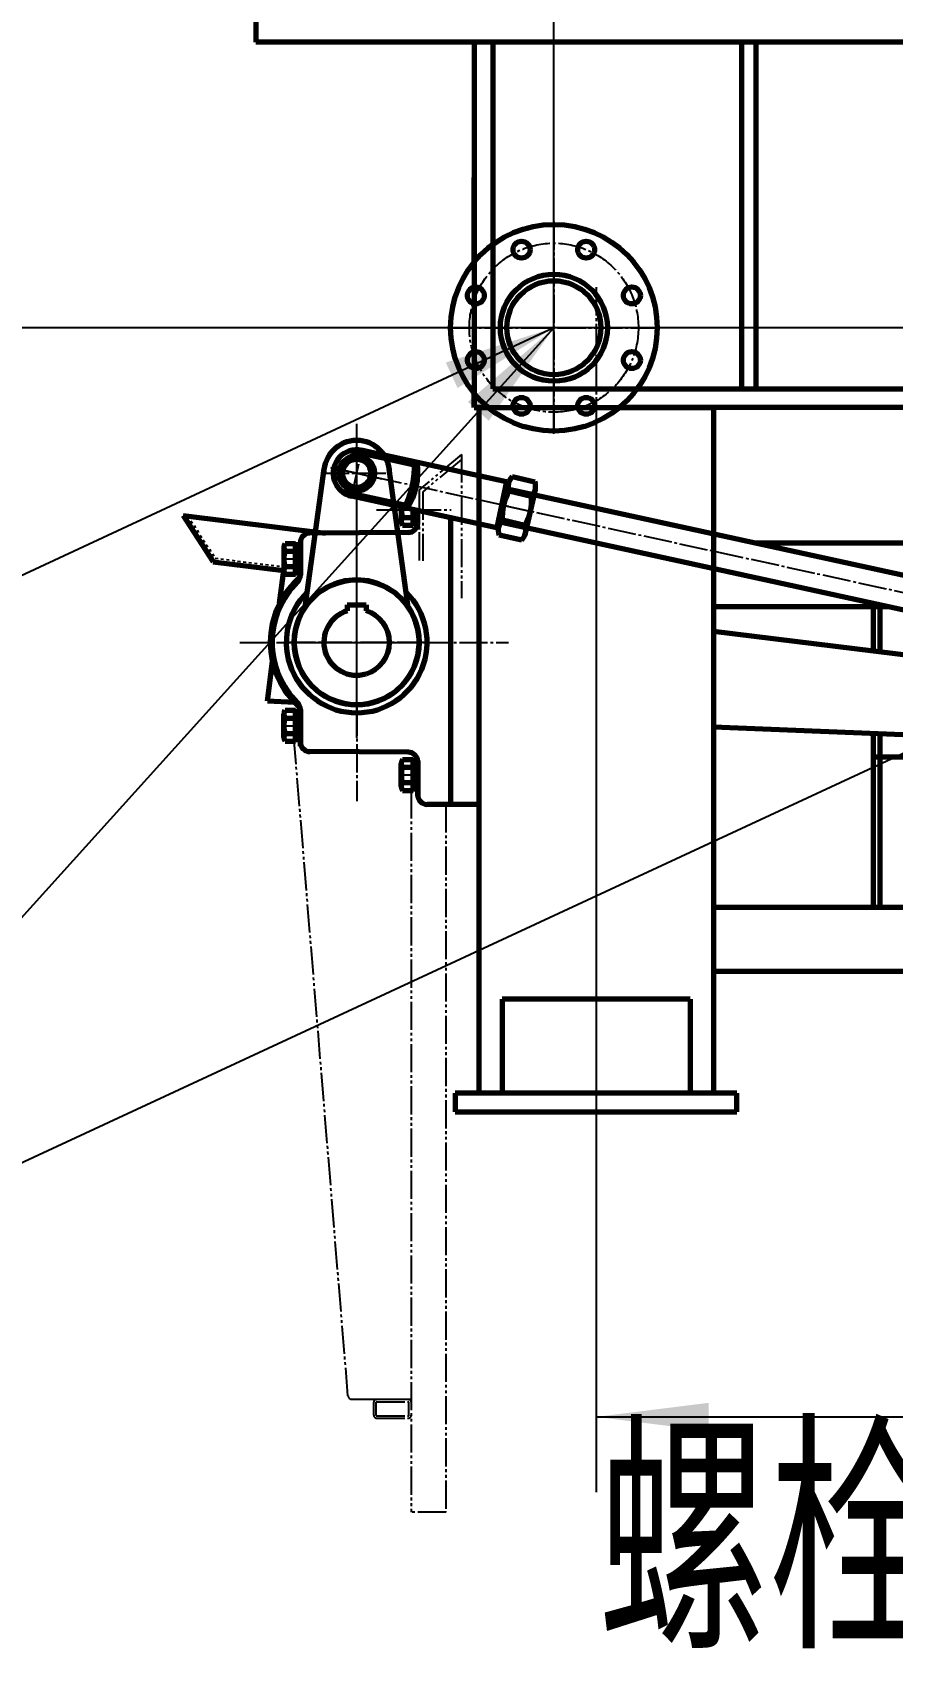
# Model space of a CAD drawing. Header units: millimetres. Extents: x -11880 to 11880, y -8400 to 8400.
# Drawn here: x 5423 to 6339, y 3210 to 4931 of the extents above; entities that cross this region are included whole.
import ezdxf

# ---------------------------------------------------------------- set-up
doc = ezdxf.new("R2010")
doc.units = ezdxf.units.MM
for name, pattern in [('EB_DASH', [6, 3, -3]), ('EB_DASHDOT', [39, 30, -3, 3, -3]), ('EB_DASHDOTDOT', [45, 30, -3, 3, -3, 3, -3])]:
    doc.linetypes.add(name, pattern=pattern)
for name, color, linetype, lineweight in [('CAXA0', 7, 'Continuous', 70), ('CAXA1', 1, 'EB_DASHDOT', 25), ('CAXA2', 6, 'EB_DASH', 25), ('CAXA4', 3, 'Continuous', 25)]:
    doc.layers.add(name, color=color, linetype=linetype, lineweight=lineweight)
doc.styles.add('标准', font='', dxfattribs={"width": 0.667})
doc.styles.get('标准').set_extended_font_data('SimSun')
doc.dimstyles.new('标准', dxfattribs={"dimscale": 40, "dimtxt": 5, "dimasz": 3, "dimexe": 2, "dimexo": 0, "dimtad": 1, "dimdec": 1, "dimzin": 12, "dimdsep": 46, "dimtxsty": '标准', "dimcen": 0, "dimdle": 4, "dimaunit": 1, "dimazin": 2, "dimtfac": 1, "dimtdec": 3, "dimtmove": 0, "dimatfit": 3, "dimfxl": 0, "dimtolj": 1, "dimtzin": 0, "dimarcsym": 0})

# ---------------------------------------------------------------- blocks, each defined once
blk = doc.blocks.new('CAXBLOCK262', base_point=(5703.1, 4369.9))
at = {"layer": 'CAXA0', "linetype": 'Continuous', "lineweight": 70}
for p, q in [((5690.6, 4382.3), (5690.6, 4357.6)), ((5691.8, 4386.4), (5703.1, 4386.4)), ((5691.8, 4378.2), (5703.1, 4378.2)), ((5703.1, 4386.4), (5703.1, 4353.5)), ((5703.1, 4379.9), (5703.1, 4359.9)), ((5691.8, 4361.7), (5703.1, 4361.7)), ((5691.8, 4353.5), (5703.1, 4353.5))]:
    blk.add_line(p, q, dxfattribs=at)
for centre, radius, start, end in [((5698.5, 4382.3), 7.93, 148.7194, 211.2806), ((5720.6, 4369.9), 30, 164.0628, 195.9372), ((5698.5, 4357.6), 7.93, 148.7194, 211.2806)]:
    blk.add_arc(centre, radius, start, end, dxfattribs=at)
at = {"layer": 'CAXA1', "linetype": 'EB_DASHDOT', "lineweight": 25}
blk.add_line((5688.8, 4369.9), (5706.1, 4369.9), dxfattribs=at)
blk = doc.blocks.new('CAXBLOCK263', base_point=(5708.1, 4369.9))
at = {"layer": 'CAXA0'}
for p, q in [((5703.1, 4354.8), (5703.1, 4385)), ((5708.1, 4385), (5703.1, 4385)), ((5708.1, 4371.2), (5707.5, 4371.1)), ((5708.1, 4354.8), (5708.1, 4385)), ((5707.5, 4371.1), (5703.1, 4369.9)), ((5708.1, 4368.6), (5703.1, 4367.3)), ((5708.1, 4354.8), (5703.1, 4354.8))]:
    blk.add_line(p, q, dxfattribs=at)
at = {"layer": 'CAXA1', "linetype": 'EB_DASHDOT', "lineweight": 25}
blk.add_line((5711.1, 4369.9), (5700.1, 4369.9), dxfattribs=at)
blk = doc.blocks.new('CAXBLOCK264', base_point=(5703.1, 4192.2))
at = {"layer": 'CAXA0', "linetype": 'Continuous', "lineweight": 70}
for p, q in [((5690.6, 4179.9), (5690.6, 4204.6)), ((5691.8, 4208.7), (5703.1, 4208.7)), ((5691.8, 4200.5), (5703.1, 4200.5)), ((5703.1, 4175.7), (5703.1, 4208.7)), ((5703.1, 4182.2), (5703.1, 4202.2)), ((5691.8, 4184), (5703.1, 4184)), ((5691.8, 4175.7), (5703.1, 4175.7))]:
    blk.add_line(p, q, dxfattribs=at)
for centre, radius, start, end in [((5698.5, 4204.6), 7.93, 148.7194, 211.2806), ((5720.6, 4192.2), 30, 164.0628, 195.9372), ((5698.5, 4179.9), 7.93, 148.7194, 211.2806)]:
    blk.add_arc(centre, radius, start, end, dxfattribs=at)
at = {"layer": 'CAXA1', "linetype": 'EB_DASHDOT', "lineweight": 25}
blk.add_line((5688.8, 4192.2), (5706.1, 4192.2), dxfattribs=at)
blk = doc.blocks.new('CAXBLOCK265', base_point=(5708.1, 4192.2))
at = {"layer": 'CAXA0'}
for p, q in [((5703.1, 4207.3), (5703.1, 4177.1)), ((5708.1, 4207.3), (5703.1, 4207.3)), ((5708.1, 4207.3), (5708.1, 4177.1)), ((5708.1, 4193.5), (5703.1, 4194.9)), ((5707.5, 4191.1), (5703.1, 4192.3)), ((5708.1, 4190.9), (5707.5, 4191.1)), ((5708.1, 4177.1), (5703.1, 4177.1))]:
    blk.add_line(p, q, dxfattribs=at)
at = {"layer": 'CAXA1', "linetype": 'EB_DASHDOT', "lineweight": 25}
blk.add_line((5711.1, 4192.2), (5700.1, 4192.2), dxfattribs=at)
blk = doc.blocks.new('CAXBLOCK276', base_point=(5828.1, 4139.9))
at = {"layer": 'CAXA0', "linetype": 'Continuous', "lineweight": 70}
for p, q in [((5815.6, 4127.5), (5815.6, 4152.2)), ((5816.8, 4156.4), (5828.1, 4156.4)), ((5816.8, 4148.1), (5828.1, 4148.1)), ((5828.1, 4123.4), (5828.1, 4156.4)), ((5828.1, 4129.9), (5828.1, 4149.9)), ((5816.8, 4131.7), (5828.1, 4131.7)), ((5816.8, 4123.4), (5828.1, 4123.4))]:
    blk.add_line(p, q, dxfattribs=at)
for centre, radius, start, end in [((5823.5, 4152.2), 7.93, 148.7194, 211.2806), ((5845.6, 4139.9), 30, 164.0628, 195.9372), ((5823.5, 4127.5), 7.93, 148.7194, 211.2806)]:
    blk.add_arc(centre, radius, start, end, dxfattribs=at)
at = {"layer": 'CAXA1', "linetype": 'EB_DASHDOT', "lineweight": 25}
blk.add_line((5813.8, 4139.9), (5831.1, 4139.9), dxfattribs=at)
blk = doc.blocks.new('CAXBLOCK277', base_point=(5833.1, 4139.9))
at = {"layer": 'CAXA0'}
for p, q in [((5828.1, 4155), (5828.1, 4124.8)), ((5833.1, 4155), (5828.1, 4155)), ((5833.1, 4155), (5833.1, 4124.8)), ((5833.1, 4141.2), (5828.1, 4142.5)), ((5832.5, 4138.8), (5828.1, 4139.9)), ((5833.1, 4138.6), (5832.5, 4138.8)), ((5833.1, 4124.8), (5828.1, 4124.8))]:
    blk.add_line(p, q, dxfattribs=at)
at = {"layer": 'CAXA1', "linetype": 'EB_DASHDOT', "lineweight": 25}
blk.add_line((5836.1, 4139.9), (5825.1, 4139.9), dxfattribs=at)
blk = doc.blocks.new('CAXBLOCK278', base_point=(5924.4, 4427))
at = {"layer": 'CAXA0'}
for p, q in [((5933.8, 4457.5), (5957.8, 4452)), ((5919.2, 4403.8), (5929.7, 4450.2)), ((5954.3, 4436.5), (5930.3, 4442)), ((5947.8, 4397.3), (5958.4, 4443.8)), ((5947.3, 4405.6), (5923.3, 4411)), ((5919.8, 4395.5), (5943.8, 4390.1))]:
    blk.add_line(p, q, dxfattribs=at)
for centre, radius, start, end in [((5943.7, 4447.1), 14.4, 133.7806, 200.7175), ((5977.1, 4415.1), 54, 150.1502, 184.3479), ((5944.3, 4446.9), 14.4, 313.7806, 20.7175), ((5900.4, 4432.4), 54, 330.1502, 4.3479), ((5933.2, 4400.6), 14.4, 133.7806, 200.7175), ((5933.8, 4400.5), 14.4, 313.7806, 20.7175)]:
    blk.add_arc(centre, radius, start, end, dxfattribs=at)
at = {"layer": 'CAXA1', "linetype": 'EB_DASHDOT', "lineweight": 25}
blk.add_line((5922.1, 4427.5), (5956, 4419.9), dxfattribs=at)
blk = doc.blocks.new('CAXBLOCK279', base_point=(5768.1, 4281.1))
at = {"layer": 'CAXA0'}
for p, q in [((5713.1, 4318.5), (5733.4, 4465.9)), ((5823.1, 4318.5), (5802.8, 4465.9)), ((5758.1, 4321), (5778.1, 4321)), ((5758.1, 4321), (5758.1, 4314.6)), ((5778.1, 4321), (5778.1, 4314.6))]:
    blk.add_line(p, q, dxfattribs=at)
for centre, radius in [((5768.1, 4461.1), 15), ((5768.1, 4281.1), 66.5)]:
    blk.add_circle(centre, radius, dxfattribs=at)
for centre, radius, start, end in [((5768.1, 4461.1), 35, 0, 180), ((5768.1, 4281.1), 66.5, 34.2013, 145.7987), ((5768.1, 4281.1), 66.5, 145.7987, 34.2013), ((5768.1, 4281.1), 35, 106.6015, 286.6015), ((5768.1, 4281.1), 35, 286.6015, 73.3985)]:
    blk.add_arc(centre, radius, start, end, dxfattribs=at)
at = {"layer": 'CAXA1', "linetype": 'EB_DASHDOT', "lineweight": 25}
for p, q in [((5768.1, 4191.6), (5768.1, 4513.8)), ((5768.1, 4179.5), (5768.1, 4513.1)), ((5730.1, 4461.1), (5806.1, 4461.1)), ((5768.1, 4211.6), (5768.1, 4350.6)), ((5698.6, 4281.1), (5837.6, 4281.1))]:
    blk.add_line(p, q, dxfattribs=at)
blk = doc.blocks.new('CAXBLOCK280', base_point=(5768.1, 4461.1))
at = {"layer": 'CAXA0', "color": 178}
for p, q in [((5761, 4485.1), (5799.4, 4476.7)), ((5794.5, 4480.9), (5772.9, 4485.6)), ((5751.7, 4442.2), (5807.7, 4430)), ((5808.2, 4426.8), (5762.8, 4436.7))]:
    blk.add_line(p, q, dxfattribs=at)
at = {"layer": 'CAXA0'}
for p, q in [((5927.8, 4451.9), (5797.4, 4480.3)), ((5799.4, 4476.7), (5829.7, 4470.1)), ((5927.8, 4451.9), (5917.2, 4403)), ((5919.5, 4404.5), (5929.3, 4449.5)), ((5927.8, 4451.9), (5929.3, 4449.5)), ((5807.7, 4430), (5820.4, 4427.2)), ((5917.2, 4403), (5808.2, 4426.8)), ((5919.5, 4404.5), (5917.2, 4403))]:
    blk.add_line(p, q, dxfattribs=at)
at = {"layer": 'CAXA0', "color": 178}
blk.add_arc((5768.1, 4461.1), 25, 77.7063, 257.7063, dxfattribs=at)
at = {"layer": 'CAXA0'}
for centre, radius, start, end in [((5733.7, 4468.6), 96, 332.6083, 2.8044), ((5765.2, 4461.7), 68, 326.1357, 9.2769)]:
    blk.add_arc(centre, radius, start, end, dxfattribs=at)
blk = doc.blocks.new('CAXBLOCK281', base_point=(6023.1, 3781.1))
at = {"layer": 'CAXA0', "color": 3, "linetype": 'EB_DASHDOTDOT', "lineweight": 25}
blk.add_line((5898.1, 4531.1), (5898.1, 3801.1), dxfattribs=at)
at = {"layer": 'CAXA0', "linetype": 'Continuous', "lineweight": 70}
for p, q in [((5898.1, 4531.1), (5898.1, 3801.1)), ((6148.1, 4531.1), (6148.1, 3801.1)), ((6148.1, 4531.1), (6148.1, 3801.1)), ((5923.1, 3901.1), (5923.1, 3801.1)), ((6123.1, 3901.1), (5923.1, 3901.1)), ((6123.1, 3901.1), (5923.1, 3901.1)), ((5923.1, 3901.1), (5923.1, 3801.1)), ((6123.1, 3901.1), (6123.1, 3801.1)), ((6123.1, 3901.1), (6123.1, 3801.1)), ((6173.1, 3801.1), (5873.1, 3801.1)), ((5873.1, 3801.1), (5873.1, 3781.1)), ((6173.1, 3801.1), (5873.1, 3801.1)), ((5873.1, 3801.1), (5873.1, 3781.1)), ((6173.1, 3781.1), (6173.1, 3801.1)), ((6173.1, 3781.1), (6173.1, 3801.1)), ((5873.1, 3781.1), (6173.1, 3781.1)), ((5873.1, 3781.1), (6173.1, 3781.1))]:
    blk.add_line(p, q, dxfattribs=at)
at = {"layer": 'CAXA0'}
blk.add_line((5898.1, 4531.1), (6148.1, 4531.1), dxfattribs=at)
at = {"layer": 'CAXA1', "linetype": 'EB_DASHDOT', "lineweight": 25}
blk.add_line((6023.1, 4531.1), (6023.1, 3781.1), dxfattribs=at)
blk = doc.blocks.new('CAXBLOCK284', base_point=(5978.1, 4616.1))
at = {"layer": 'CAXA0'}
for centre, radius in [((5978.1, 4616.1), 110), ((5943.7, 4699.2), 9), ((6012.5, 4699.2), 9), ((5978.1, 4616.1), 57), ((5978.1, 4616.1), 50), ((5895, 4650.5), 9), ((6061.2, 4650.5), 9), ((5895, 4581.6), 9), ((6061.2, 4581.6), 9), ((5943.7, 4532.9), 9), ((6012.5, 4532.9), 9)]:
    blk.add_circle(centre, radius, dxfattribs=at)
at = {"layer": 'CAXA1', "linetype": 'EB_DASHDOT', "lineweight": 25}
for p, q in [((5978.1, 4729.1), (5978.1, 4503.1)), ((5865.1, 4616.1), (6091.1, 4616.1))]:
    blk.add_line(p, q, dxfattribs=at)
blk.add_circle((5978.1, 4616.1), 90, dxfattribs=at)
blk = doc.blocks.new('CAXBLOCK285', base_point=(7308.1, 4616.1))
at = {"layer": 'CAXA0'}
for centre, radius in [((7308.1, 4616.1), 110), ((7273.7, 4699.2), 9), ((7342.5, 4699.2), 9), ((7308.1, 4616.1), 57), ((7308.1, 4616.1), 50), ((7225, 4650.5), 9), ((7391.2, 4650.5), 9), ((7225, 4581.6), 9), ((7391.2, 4581.6), 9), ((7273.7, 4532.9), 9), ((7342.5, 4532.9), 9)]:
    blk.add_circle(centre, radius, dxfattribs=at)
at = {"layer": 'CAXA1', "linetype": 'EB_DASHDOT', "lineweight": 25}
for p, q in [((7308.1, 4729.1), (7308.1, 4503.1)), ((7421.1, 4616.1), (7195.1, 4616.1))]:
    blk.add_line(p, q, dxfattribs=at)
blk.add_circle((7308.1, 4616.1), 90, dxfattribs=at)
blk = doc.blocks.new('CAXBLOCK283', base_point=(6643.1, 5281.1))
at = {"layer": 'CAXA0'}
for name, p in [('CAXBLOCK284', (5978.1, 4616.1)), ('CAXBLOCK285', (7308.1, 4616.1))]:
    blk.add_blockref(name, p, dxfattribs=at)
blk = doc.blocks.new('*D292')
at = {"layer": 'CAXA4', "linetype": 'Continuous', "lineweight": 25}
for points in [[(5978.1, 6275.5), (6098.1, 6260.5), (6098.1, 6290.5)], [(7308.1, 6275.5), (7188.1, 6260.5), (7188.1, 6290.5)]]:
    blk.add_hatch(color=0, dxfattribs=at).paths.add_polyline_path(points, flags=0)
at = {"layer": 'CAXA4', "color": 0, "linetype": 'Continuous', "lineweight": 25}
for p, q in [((5978.1, 4503.1), (5978.1, 6355.5)), ((7308.1, 4503.1), (7308.1, 6355.5)), ((5978.1, 6275.5), (7308.1, 6275.5))]:
    blk.add_line(p, q, dxfattribs=at)
at = {"layer": 'CAXA4', "color": 0, "linetype": 'Continuous', "lineweight": 25, "insert": (6430.3, 6574.5), "char_height": 200, "attachment_point": 1, "style": '标准'}
blk.add_mtext('\\fSimSun|b0|i0|p34;1330', dxfattribs=at)
blk = doc.blocks.new('*D294')
at = {"layer": 'CAXA4', "linetype": 'Continuous', "lineweight": 25}
for points in [[(5265.7, 5281.1), (5280.7, 5161.1), (5250.7, 5161.1)], [(5265.7, 4616.1), (5280.7, 4736.1), (5250.7, 4736.1)]]:
    blk.add_hatch(color=0, dxfattribs=at).paths.add_polyline_path(points, flags=0)
at = {"layer": 'CAXA4', "color": 0, "linetype": 'Continuous', "lineweight": 25}
for p, q in [((7483.2, 5281.1), (5185.7, 5281.1)), ((5265.7, 4616.1), (5265.7, 5281.1)), ((7195.1, 4616.1), (5185.7, 4616.1))]:
    blk.add_line(p, q, dxfattribs=at)
at = {"layer": 'CAXA4', "color": 0, "linetype": 'Continuous', "lineweight": 25, "insert": (4966.7, 4791.5), "char_height": 200, "attachment_point": 1, "rotation": 90, "style": '标准'}
blk.add_mtext('\\fSimSun|b0|i0|p34;665', dxfattribs=at)
blk = doc.blocks.new('*D317')
at = {"layer": 'CAXA4', "linetype": 'Continuous', "lineweight": 25}
blk.add_hatch(color=0, dxfattribs=at).paths.add_polyline_path([(5978.1, 4616.1), (5863, 4579), (5875.6, 4551.8)], flags=0)
at = {"layer": 'CAXA4', "color": 0, "linetype": 'Continuous', "lineweight": 25}
for p, q in [((5978.1, 4616.1), (5230, 4267.7)), ((5230, 4267.7), (4836.2, 4267.7))]:
    blk.add_line(p, q, dxfattribs=at)
at = {"layer": 'CAXA4', "color": 0, "linetype": 'Continuous', "lineweight": 25, "insert": (4846.2, 4566.7), "char_height": 200, "attachment_point": 1, "style": '标准'}
blk.add_mtext('\\fSimSun|b0|i0|p34;a1', dxfattribs=at)
blk = doc.blocks.new('*D321')
at = {"layer": 'CAXA4', "linetype": 'Continuous', "lineweight": 25}
blk.add_hatch(color=0, dxfattribs=at).paths.add_polyline_path([(5978.1, 4616.1), (5886.5, 4537.1), (5908.8, 4517)], flags=0)
at = {"layer": 'CAXA4', "color": 0, "linetype": 'Continuous', "lineweight": 25}
for p, q in [((5978.1, 4616.1), (5004.5, 3537.8)), ((5004.5, 3537.8), (4186.4, 3537.8))]:
    blk.add_line(p, q, dxfattribs=at)
at = {"layer": 'CAXA4', "color": 0, "linetype": 'Continuous', "lineweight": 25, "insert": (4196.4, 3836.8), "char_height": 200, "attachment_point": 1, "style": '标准'}
blk.add_mtext('\\fSimSun|b0|i0|p34;暗流法兰', dxfattribs=at)
blk = doc.blocks.new('CAXBLOCK305', base_point=(7286.3, 4597.8))
at = {"layer": 'CAXA0', "linetype": 'Continuous', "lineweight": 25}
blk.add_hatch(color=0, dxfattribs=at).paths.add_polyline_path([(7286.3, 4597.8), (7171.2, 4560.8), (7183.8, 4533.6)], flags=0)
at = {"layer": 'CAXA0', "color": 0, "linetype": 'Continuous', "lineweight": 25}
blk.add_line((7286.3, 4597.8), (5004.5, 3537.8), dxfattribs=at)
blk = doc.blocks.new('*D332')
at = {"layer": 'CAXA4', "linetype": 'Continuous', "lineweight": 25}
for points in [[(6023.1, 3456.4), (6143.1, 3441.4), (6143.1, 3471.4)], [(7263.1, 3456.4), (7143.1, 3441.4), (7143.1, 3471.4)]]:
    blk.add_hatch(color=0, dxfattribs=at).paths.add_polyline_path(points, flags=0)
at = {"layer": 'CAXA4', "color": 0, "linetype": 'Continuous', "lineweight": 25}
for p, q in [((6023.1, 4271.1), (6023.1, 3376.4)), ((7263.1, 4271.1), (7263.1, 3376.4)), ((6023.1, 3456.4), (7263.1, 3456.4))]:
    blk.add_line(p, q, dxfattribs=at)
at = {"layer": 'CAXA4', "color": 0, "linetype": 'Continuous', "lineweight": 25, "insert": (6430.3, 3755.4), "char_height": 200, "attachment_point": 1, "style": '标准'}
blk.add_mtext('\\fSimSun|b0|i0|p34;1200', dxfattribs=at)

msp = doc.modelspace()

# ---------------------------------------------------------------- linework, layer by layer
at = {"layer": 'CAXA0'}
for p, q in [((5660.6, 4980.08), (5660.6, 4920.08)), ((7625.6, 4920.08), (5660.6, 4920.08)), ((5893.1, 4920.08), (5893.1, 4531.08)), ((5913.1, 4920.08), (5913.1, 4551.08)), ((5893.1, 4546.26), (5893.1, 4531.08)), ((5893.1, 4531.08), (5893.1, 4546.26)), ((5913.1, 4551.08), (7373.1, 4551.08)), ((5908.28, 4531.08), (5893.1, 4531.08)), ((5908.28, 4531.08), (5893.1, 4531.08)), ((5893.1, 4531.08), (5908.28, 4531.08)), ((5908.28, 4531.08), (5893.1, 4531.08)), ((5893.1, 4531.08), (5908.28, 4531.08)), ((5893.1, 4531.08), (6148.1, 4531.08)), ((5908.28, 4531.08), (5898.1, 4531.08)), ((7393.1, 4531.08), (6047.92, 4531.08))]:
    msp.add_line(p, q, dxfattribs=at)
at = {"layer": 'CAXA0', "linetype": 'Continuous', "lineweight": 70}
for p, q in [((5893.1, 4685.9), (5893.1, 4776.08)), ((5893.1, 4531.08), (5893.1, 4546.26))]:
    msp.add_line(p, q, dxfattribs=at)
at = {"layer": 'CAXA0', "color": 7}
for p, q in [((5797.36, 4480.29), (5794.51, 4480.91)), ((5928.26, 4444.6), (7174.91, 4172.93)), ((5583.16, 4416.13), (5615.15, 4366.86)), ((5583.16, 4416.13), (5734.86, 4397.5)), ((5828.1, 4407.17), (5828.1, 4422.42)), ((5828.49, 4422.33), (5828.1, 4422.23)), ((5833.1, 4420.98), (5828.1, 4419.64)), ((5833.1, 4407.17), (5828.1, 4407.17)), ((5868.1, 4413.7), (5868.1, 4108.58)), ((5920.6, 4409.43), (7167.25, 4137.76)), ((6192.21, 4387.08), (6643.1, 4387.08)), ((5686.06, 4322.72), (5690.35, 4357.65)), ((6148.1, 4319.08), (6335.18, 4319.08)), ((6318.1, 4319.08), (6318.1, 4272.1)), ((6325.1, 4319.08), (6325.1, 4271.24)), ((5673.25, 4218.34), (5678.43, 4260.52)), ((5701.91, 4217.19), (5673.25, 4218.34)), ((6563.29, 4174.13), (6148.1, 4190.81)), ((6318.1, 4183.98), (6318.1, 4159.08)), ((6318.1, 4183.98), (6318.1, 3999.08)), ((6325.1, 4183.7), (6325.1, 3999.08)), ((6318.1, 4159.08), (6518.1, 4159.08)), ((5898.1, 4108.58), (5843.1, 4108.58)), ((5898.1, 4108.58), (5868.1, 4108.58)), ((6148.1, 3999.08), (7138.1, 3999.08)), ((6148.1, 3931.08), (7138.1, 3931.08))]:
    msp.add_line(p, q, dxfattribs=at)
at = {"layer": 'CAXA0', "color": 6, "linetype": 'EB_DASHDOTDOT', "lineweight": 25}
for p, q in [((5879.6, 4481.1), (5834.6, 4443.34)), ((5879.6, 4475.88), (5838.6, 4441.47)), ((5879.6, 4481.1), (5879.6, 4328.26)), ((5834.6, 4443.34), (5834.6, 4367.33)), ((5838.6, 4441.47), (5838.6, 4367.82)), ((5758.85, 3478.78), (5701.57, 4175.74)), ((5826.22, 4123.41), (5826.22, 3355.11)), ((5863.19, 4108.58), (5863.19, 3355.11)), ((5762.84, 3475.11), (5826.25, 3475.11)), ((5786.25, 3458.11), (5786.25, 3472.11)), ((5788.75, 3458.11), (5788.75, 3472.11)), ((5789.25, 3475.11), (5826.25, 3475.11)), ((5789.25, 3472.61), (5823.25, 3472.61)), ((5823.75, 3458.11), (5823.75, 3472.11)), ((5789.25, 3457.61), (5823.25, 3457.61)), ((5789.25, 3455.11), (5823.25, 3455.11)), ((5863.19, 3355.11), (5826.22, 3355.11))]:
    msp.add_line(p, q, dxfattribs=at)
at = {"layer": 'CAXA0', "color": 7, "linetype": 'Continuous', "lineweight": 70}
for p, q in [((5815.6, 4425.14), (5815.6, 4409.92)), ((5816.75, 4414.04), (5828.1, 4414.04)), ((5816.75, 4405.8), (5828.1, 4405.8)), ((5828.1, 4422.42), (5828.1, 4405.8)), ((5828.1, 4422.42), (5828.1, 4412.27)), ((5833.1, 4408.4), (5833.1, 4421.33)), ((5833.1, 4414.87), (5833.1, 4421.33)), ((5823.16, 4398.07), (5718.04, 4397.39)), ((5708.1, 4387.39), (5708.1, 4352.5)), ((5615.15, 4366.86), (5690.6, 4357.6)), ((6148.1, 4292.98), (6603.45, 4237.07)), ((5708.1, 4209.67), (5708.1, 4174.77)), ((5708.1, 4174.77), (5708.1, 4209.67)), ((5708.1, 4170.37), (5708.1, 4203.32)), ((5708.1, 4176.84), (5708.1, 4196.84)), ((5823.16, 4164.1), (5718.04, 4164.77)), ((5833.1, 4154.1), (5833.1, 4118.58)), ((5833.1, 4117.7), (5833.1, 4150.65)), ((5833.1, 4124.18), (5833.1, 4144.18))]:
    msp.add_line(p, q, dxfattribs=at)
at = {"layer": 'CAXA0', "color": 7}
for radius in [19, 15]:
    msp.add_circle((5768.1, 4461.08), radius, dxfattribs=at)
at = {"layer": 'CAXA0', "color": 7, "linetype": 'Continuous', "lineweight": 70}
for centre, radius, start, end in [((5845.6, 4422.27), 30, 174.56717, 195.93719), ((5823.53, 4409.92), 7.93, 148.71936, 211.28064), ((5823.1, 4408.07), 10, 270.36748, 360), ((5718.1, 4387.39), 10, 90.36748, 180), ((5768.1, 4281.08), 90, 134.427, 225.573), ((5698.1, 4352.5), 10, 314.427, 0), ((5768.1, 4281.08), 75, 134.76036, 45.23964), ((5698.1, 4209.67), 10, 0, 45.57298), ((5718.1, 4174.77), 10, 180, 269.63252), ((5823.1, 4154.1), 10, 0, 89.63252)]:
    msp.add_arc(centre, radius, start, end, dxfattribs=at)
at = {"layer": 'CAXA0', "color": 7}
for centre, radius, start, end in [((5768.1, 4281.08), 92, 130.84232, 229.15768), ((5768.1, 4281.08), 66.5, 145.79866, 34.20134), ((5768.1, 4281.08), 67, 270, 270.00921), ((5768.1, 4281.08), 92, 270, 270.00671), ((5843.1, 4118.58), 10, 180, 270)]:
    msp.add_arc(centre, radius, start, end, dxfattribs=at)
at = {"layer": 'CAXA0', "color": 6, "linetype": 'EB_DASHDOTDOT', "lineweight": 25}
for centre, radius, start, end in [((5762.84, 3479.11), 4, 184.69882, 270.0002), ((5789.25, 3472.11), 3, 90.0004, 180.0004), ((5789.25, 3472.11), 0.5, 90.0004, 180.0004), ((5823.25, 3472.11), 3, 0, 90), ((5823.25, 3472.11), 0.5, 0, 90), ((5789.25, 3458.11), 3, 180, 270), ((5789.25, 3458.11), 0.5, 180, 270), ((5823.25, 3458.11), 3, 270.0004, 0.0004), ((5823.25, 3458.11), 0.5, 270.0004, 0.0004)]:
    msp.add_arc(centre, radius, start, end, dxfattribs=at)
at = {"layer": 'CAXA1', "linetype": 'EB_DASHDOT', "lineweight": 25}
for p, q in [((6023.1, 4659.08), (6023.1, 4268.08)), ((5763.93, 4441.97), (5772.05, 4479.23)), ((5740.25, 4467.15), (5794.97, 4455.23)), ((5930.29, 4425.74), (5740.74, 4467.04)), ((5930.29, 4425.74), (5740.74, 4467.04)), ((5750.02, 4465.02), (5785.2, 4457.35)), ((5921.5, 4427.65), (7330.34, 4120.64)), ((5768.1, 4203.08), (5768.1, 4417.77)), ((5789.23, 4422.27), (5868.71, 4422.27)), ((5813.75, 4422.27), (5831.1, 4422.27)), ((5836.1, 4422.27), (5825.1, 4422.27)), ((5643.57, 4281.08), (5929.68, 4281.08)), ((5768.1, 4211.63), (5768.1, 4112.01))]:
    msp.add_line(p, q, dxfattribs=at)
at = {"layer": 'CAXA1', "color": 3, "linetype": 'EB_DASHDOT', "lineweight": 25}
for p, q in [((5768.1, 4281.08), (5768.1, 4418.68)), ((5841.1, 4281.08), (5695.1, 4281.08))]:
    msp.add_line(p, q, dxfattribs=at)
at = {"layer": 'CAXA1', "color": 230, "linetype": 'EB_DASHDOT', "lineweight": 25}
msp.add_line((5768.1, 4199.63), (5768.1, 4345.63), dxfattribs=at)
at = {"layer": 'CAXA2', "color": 7, "linetype": 'Continuous', "lineweight": 70}
for p, q in [((6178.1, 4920.08), (6178.1, 4551.08)), ((6193.1, 4920.08), (6193.1, 4551.08))]:
    msp.add_line(p, q, dxfattribs=at)
at = {"layer": 'CAXA2', "color": 7, "linetype": 'EB_DASH', "lineweight": 25}
for p, q in [((5588.34, 4415.49), (5617.49, 4370.6)), ((5617.49, 4370.6), (5690.6, 4361.63))]:
    msp.add_line(p, q, dxfattribs=at)

# ---------------------------------------------------------------- block references
at = {"layer": 'CAXA0'}
for name, p in [('CAXBLOCK283', (6643.1, 5281.08)), ('CAXBLOCK305', (7286.35, 4597.76)), ('CAXBLOCK281', (6023.1, 3781.08))]:
    msp.add_blockref(name, p, dxfattribs=at)
at = {"layer": 'CAXA0', "color": 7}
for name, p in [('CAXBLOCK279', (5768.1, 4281.08)), ('CAXBLOCK280', (5768.1, 4461.08)), ('CAXBLOCK278', (5924.43, 4427.01)), ('CAXBLOCK262', (5703.1, 4369.94)), ('CAXBLOCK263', (5708.1, 4369.94)), ('CAXBLOCK264', (5703.1, 4192.22)), ('CAXBLOCK265', (5708.1, 4192.22)), ('CAXBLOCK276', (5828.1, 4139.89)), ('CAXBLOCK277', (5833.1, 4139.89))]:
    msp.add_blockref(name, p, dxfattribs=at)
at = {"layer": 'CAXA4'}
msp.add_blockref('*D321', (0, 0), dxfattribs=at)
at = {"layer": 'CAXA4', "linetype": 'Continuous', "lineweight": 70}
msp.add_blockref('*D317', (0, 0), dxfattribs=at)

# ---------------------------------------------------------------- texts
at = {"layer": 'CAXA4', "linetype": 'Continuous', "lineweight": 25, "insert": (6024.83, 3431.45), "char_height": 200, "attachment_point": 1, "style": '标准'}
msp.add_mtext('\\fSimSun|b0|i0|p34;螺栓孔距1100', dxfattribs=at)

# ---------------------------------------------------------------- dimensions: what is measured, and where the dimension line sits
at = {"layer": 'CAXA4'}
for base, p1, p2, text, picture, middle in [((6643.1, 6275.52), (5978.1, 4503.08), (7308.1, 4503.08), '\\fSimSun;1330', '*D292', (6643.1, 6437.52)), ((6643.1, 3456.45), (6023.1, 4271.08), (7263.1, 4271.08), '\\fSimSun;1200', '*D332', (6643.1, 3618.45))]:
    dim = msp.add_linear_dim(base=base, p1=p1, p2=p2, text=text, dimstyle='标准', dxfattribs=at)
    dim.commit()
    dim.dimension.update_dxf_attribs({"geometry": picture, "text_midpoint": middle})
dim = msp.add_linear_dim(base=(5265.67, 4948.58), p1=(7195.1, 4616.08), p2=(7483.23, 5281.08), angle=270, text='\\fSimSun;665', dimstyle='标准', dxfattribs=at)
dim.commit()
dim.dimension.update_dxf_attribs({"geometry": '*D294', "text_midpoint": (5103.67, 4948.58)})

doc.saveas('drawing.dxf')
